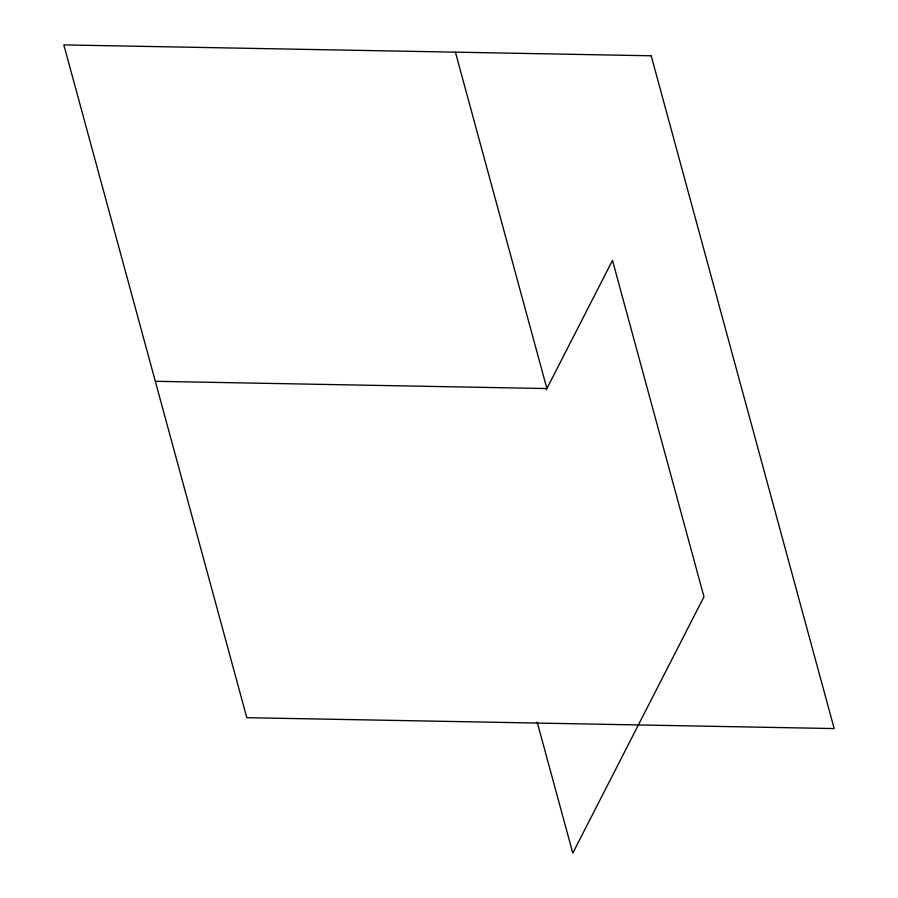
<?xml version="1.0" encoding="UTF-8"?>
<svg xmlns="http://www.w3.org/2000/svg" width="898" height="898" viewBox="0 0 898 898"><rect width="100%" height="100%" fill="white"/><g stroke="black" fill="none" stroke-linecap="round" stroke-linejoin="round"><path stroke-width="1.35" d="M546.253 389.799L612.481 260.386L703.965 596.777L572.801 853.1L537.161 722.059M155.32 381.291L546.893 388.553L455.409 52.163M651.196 55.788L63.825 44.9L246.804 717.682L834.175 728.57L651.196 55.788"/></g></svg>
